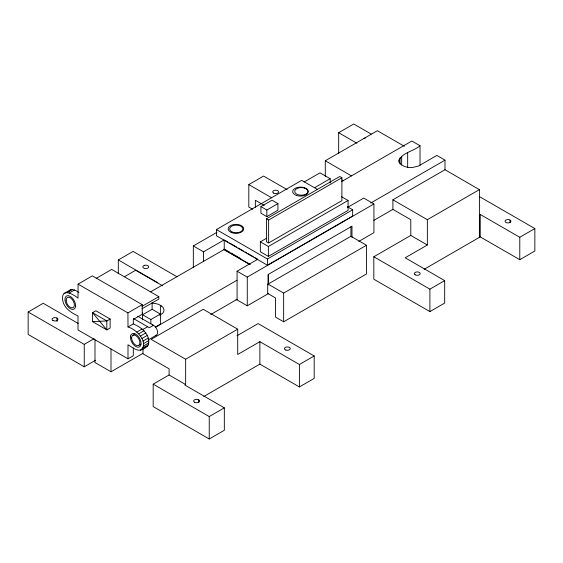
<?xml version="1.0" encoding="UTF-8"?>
<svg xmlns="http://www.w3.org/2000/svg" width="563" height="563" viewBox="0 0 563 563"><rect width="100%" height="100%" fill="white"/><g stroke="black" fill="none" stroke-linecap="round" stroke-linejoin="round"><path stroke-width="0.84" d="M142.981 348.581L142.981 353.796L169.083 368.807L169.083 374.972L153.185 384.163L153.185 406.585L209.239 438.992L224.327 430.287L224.327 407.851L184.819 385.015L185.649 384.536L185.649 359.236L237.706 329.179L237.706 354.479L259.881 341.678L299.403 364.493L314.189 355.957L258.107 323.584L236.988 335.773M160.385 314.907L160.385 305.336L159.083 304.611A12.006 6.932 0 0 0 151.968 303.26M193.334 267.699L193.334 245.954L216.846 232.378M268.037 293.647L275.574 298.003L275.574 317.138L283.646 321.797L366.492 273.963L366.492 245.257L283.646 293.091L268.079 284.104L268.079 274.533L351.981 226.206L351.981 237.516M314.189 355.957L314.189 378.399L299.403 386.936L259.881 364.12L203.778 396.514M330.185 183.059L330.185 178.71L320.002 172.827L304.069 182.025M268.079 284.104L350.925 236.27L350.925 226.706M373.839 220.365L392.89 209.373L410.786 219.704L410.786 235.433L373.825 256.77L373.825 279.206L429.9 311.592L444.686 303.056L444.686 280.613L405.17 257.798L427.345 244.996L427.345 219.69L479.402 189.64L444.988 169.716L444.988 160.152L436.853 155.437L418.527 166.036L412.355 167.514A12.006 6.932 0 0 1 403.917 166.212L401.363 164.734A12.006 6.932 0 0 1 399.104 159.864C403.178 152.313 413.854 151.18 420.019 145.718L411.849 141.024L341.678 181.525M392.89 209.373L392.89 199.802L444.988 169.716M399.104 162.475L399.104 159.864M400.04 163.939L400.04 157.844M401.658 164.994L401.658 156.296M407.668 167.668L407.668 152.883M420.019 165.423L420.019 145.718M429.9 311.592L429.9 289.157L444.686 280.613M424.108 269.304L479.402 237.375L479.402 189.64M510.043 222.652L509.944 219.999A2.928 1.689 0 0 0 505.187 220.759A2.928 1.689 0 0 0 508.389 222.927A2.928 1.689 0 0 0 510.444 220.337L510.043 220.07M127.998 358.807L127.998 344.774C135.732 349.693 139.427 353.275 147.189 346.344C148.66 344.823 148.906 342.642 148.766 340.622C147.942 332.212 140.426 327.004 133.304 323.915L133.276 319.432L142.263 314.238L142.214 304.646L92.367 275.863L78.074 284.118L78.004 298.108C73.049 294.076 61.641 287.756 62.549 299.319C63.436 307.672 70.91 312.824 78.004 315.906L78.004 329.946L127.998 358.807L133.304 355.746L133.304 347.85M140.44 350.214C149.969 342.698 135.767 328.869 127.998 326.976L127.921 312.894L78.074 284.118M68.686 291.444C71.065 287.44 76.223 290.592 78.897 292.507M479.507 196.642L534.85 228.564L519.783 237.269L480.232 214.461L479.416 214.939M95.626 360.236L84.26 366.795L28.15 334.436L28.15 312.001L43.217 303.288L78.208 323.465M338.673 153.417L338.673 132.706L353.761 124.008L371.179 134.078M118.314 273.752L118.314 259.944L133.1 251.408L177.106 276.82M252.611 209.232L248.811 207.043L248.811 184.601L263.597 176.064L287.158 189.661M64.055 293.534L70.783 289.628M67.236 292.514L72.536 289.452M69.193 293.027L74.492 289.966M96.301 278.319L111.685 269.438L158.822 296.652L158.822 299.094L141.975 308.82M124.339 276.792L135.655 270.254L162.623 285.828M325.294 176.472L325.294 160.772L377.351 130.715L404.382 146.289M347.343 206.705L352.67 209.781L352.67 216.002L267.425 265.215L216.431 235.777L216.431 229.556L301.684 180.343L317.666 189.569M260.922 206.6L272.02 200.189L277.946 203.609L277.946 210.21L266.841 216.621L260.922 213.201L260.922 206.6L266.841 210.02L277.946 203.609M193.334 245.954L203.524 251.837L224.229 239.887L224.236 249.444M314.661 187.676L330.185 178.71M266.468 218.796L339.749 176.493L341.903 177.732L341.903 200.646L268.628 242.949L266.468 241.71L266.468 218.796L268.628 220.042L341.903 177.732M150.666 291.81L224.56 249.261M110.144 319.038L106.829 320.952L92.543 321.642L92.543 312.697L95.858 310.783L110.144 319.038L110.144 327.983L106.829 329.897L92.543 321.642M127.921 312.894L142.214 304.646M141.975 306.378L158.822 296.652M341.502 196.684L348.075 200.477L348.075 210.379L268.375 256.39L260.338 251.752L260.338 241.851L266.412 238.346M28.15 312.001L84.246 344.366L94.098 338.673M160.399 314.055L152.116 309.27L142.587 314.773L150.87 319.552L160.399 314.055L160.399 324.133L155.268 327.096M127.998 326.976L133.304 323.915M260.338 241.851L268.375 246.488L348.075 200.477M268.354 293.626L247.27 305.8L237.079 299.917L237.079 271.211L257.784 259.254L254.8 257.537M347.477 207.473L363.74 198.085L373.931 203.968L373.931 232.674L358.793 241.414M136.809 332.064L142.108 329.003M132.819 335.274L135.036 333.993M142.418 329.728L147.59 326.744M216.431 229.556L267.425 259.001L352.67 209.781M138.765 333.817L144.072 330.755M155.712 327.166L236.967 280.254M370.658 203.067L444.988 160.152M140.518 336.012L145.824 332.951M237.079 271.211L247.27 277.095L373.931 203.968M141.946 338.504L147.246 335.442M142.953 341.122L148.252 338.06M138.674 345.422L140.891 344.141M148.28 339.876L156.401 335.182M143.466 343.683L148.766 340.622M143.452 346.02L148.752 342.958M142.911 347.976L148.217 344.915M94.999 339.756L94.999 362.544L111.002 371.784L142.974 353.325M210.78 314.513L237.143 299.291M479.402 237.375L480.232 236.896L480.232 214.461M153.185 384.163L209.239 416.55L224.327 407.851M480.232 236.896L519.783 259.705L534.85 250.999L534.85 228.564M159.843 315.379L162.96 312.972L163.896 310.959A12.006 6.932 0 0 0 161.637 306.089M147.189 346.344L144.564 347.251M325.294 160.772L351.509 175.909M392.89 199.802L427.345 219.69M341.854 179.907L343.346 180.765M410.786 235.433L427.345 244.996M350.925 236.27L366.492 245.257M248.811 184.601L271.577 197.74M373.825 256.77L429.9 289.157M264.251 205.411L255.363 200.28L255.363 207.205M224.975 240.317L227.959 242.041M229.451 242.899L236.903 247.206M238.395 248.065L243.617 251.077M245.102 251.942L246.594 252.801M248.086 253.66L253.308 256.672M225.291 249.683L229.662 252.203M231.119 253.047L239.866 258.1M223.919 249.282L250.331 264.511M223.595 249.472L249.268 264.293M236.024 299.699L236.439 299.938M118.314 259.944L157.83 282.76M237.706 329.179L203.25 309.284L151.151 339.362L185.649 359.236M137.731 316.237L153.474 325.33L149.336 327.715L133.34 318.489M169.083 374.972L185.649 384.536M338.673 132.706L356.907 143.241M160.385 305.336L161.637 306.089M84.246 344.366L84.26 366.795M519.783 237.269L519.783 259.705M299.403 364.493L299.403 386.936M283.646 293.091L283.646 321.797M268.628 220.042L268.628 242.949M268.375 246.488L268.375 256.39M268.354 274.491L268.354 284.927M267.714 284.083L267.714 293.647M267.425 259.001L267.425 265.215M266.841 210.02L266.841 216.621M259.881 341.678L259.881 364.12M247.27 277.095L247.27 305.8M209.239 416.55L209.239 438.992M203.524 251.837L203.524 261.408M198.76 399.906L198.76 402.496M152.116 302.57L152.116 309.27M150.87 319.552L150.87 323.753M142.587 312.613L142.587 319.812M111.002 348.997L111.002 371.784M56.976 318.046L56.976 321.501M152.404 324.872A5.855 3.385 60 0 1 157.302 330.488A5.855 3.385 60 0 1 155.543 335.449M363.958 138.597A2.928 1.689 0 0 1 365.802 137.865M130.525 336.104L130.426 337.652A7.53 4.349 60 0 0 135.373 346.266A7.53 4.349 60 0 0 140.968 344.591L141.06 343.043A7.53 4.349 60 0 0 136.119 334.429A7.53 4.349 60 0 0 130.525 336.104M144.311 265.398L143.699 265.666A2.928 1.696 -0.1 0 0 144.768 268.452A2.928 1.696 -0.1 0 0 148.688 266.714A2.928 1.696 -0.1 0 0 144.311 265.398M304.597 188.077L303 187.697A6.622 3.821 0 0 0 294.892 192.377L295.554 193.299A6.622 3.821 0 0 0 305.969 194.094A6.622 3.821 0 0 0 304.597 188.077M239.549 225.629L237.959 225.249A6.622 3.821 0 0 0 229.845 229.929L230.506 230.851A6.622 3.821 0 0 0 240.922 231.639A6.622 3.821 0 0 0 239.549 225.629M194.524 402.228L194.411 402.172A2.928 1.689 0 0 1 195.727 399.42A2.928 1.689 0 0 1 199.485 401.278A2.928 1.689 0 0 1 194.988 402.461L194.524 402.228M106.829 320.952L92.543 312.697L106.829 329.897L106.829 320.952M52.957 320.495L52.556 320.227A2.928 1.689 0 0 1 54.611 317.631A2.928 1.689 0 0 1 57.813 319.798A2.928 1.689 0 0 1 53.056 320.558L52.957 320.495M75.576 305.976L75.477 304.323A7.53 4.349 60 0 0 69.882 296.187A7.53 4.349 60 0 0 64.942 299.094L65.034 300.748A7.53 4.349 60 0 0 70.628 308.89A7.53 4.349 60 0 0 75.576 305.976M131.601 337.955A5.855 3.385 60 0 0 137.815 345.682A5.855 3.385 60 0 0 137.815 337.399A5.855 3.385 60 0 0 131.601 337.955M66.11 300.142A5.855 3.385 60 0 0 72.324 307.877A5.855 3.385 60 0 0 72.324 299.586A5.855 3.385 60 0 0 66.11 300.142M296.588 195.495A7.791 4.497 0 0 0 308.278 191.603A7.791 4.497 0 0 0 296.588 187.704A7.791 4.497 0 0 0 296.588 195.495M232.04 232.765A7.791 4.497 0 0 0 243.73 228.867A7.791 4.497 0 0 0 232.04 224.975A7.791 4.497 0 0 0 232.04 232.765M285.877 350.066A2.928 1.696 -0.1 0 0 290.276 348.596A2.928 1.696 -0.1 0 0 285.877 347.139A2.928 1.696 -0.1 0 0 285.877 350.066M273.583 193.067A2.928 1.689 0.1 0 0 278.488 192.314A2.928 1.689 0.1 0 0 274.899 190.245A2.928 1.689 0.1 0 0 273.583 193.067M415.156 274.807A2.928 1.689 0.1 0 0 420.054 274.054A2.928 1.689 0.1 0 0 416.472 271.978A2.928 1.689 0.1 0 0 415.156 274.807"/></g></svg>
